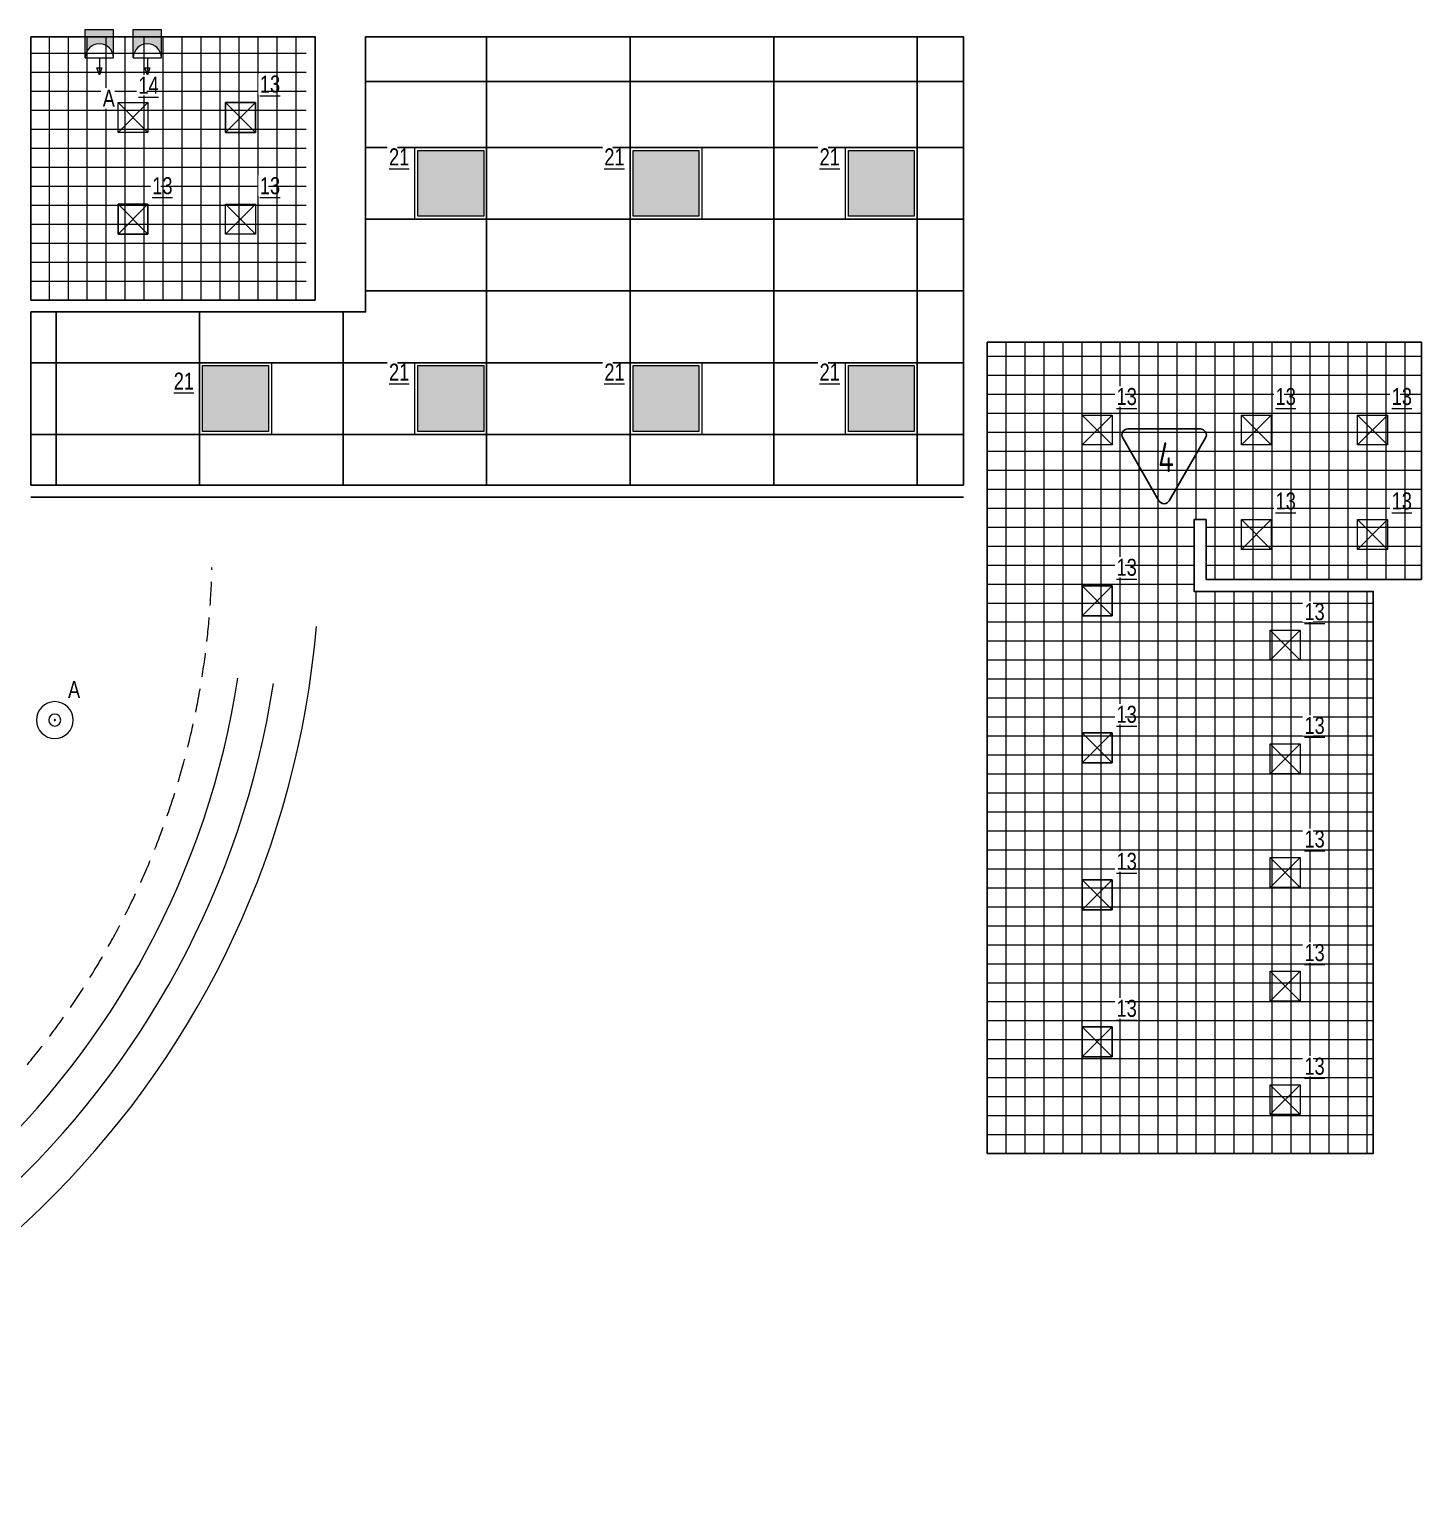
# Model space of a CAD drawing. Header units: millimetres. Extents: x -547274 to 397870, y -45599 to 141350.
# Drawn here: x -172077 to -160439, y 58696 to 71055 of the extents above; entities that cross this region are included whole.
import ezdxf

# ---------------------------------------------------------------- set-up
doc = ezdxf.new("R2010")
doc.units = ezdxf.units.MM
doc.linetypes.add('ADSK_Штриховая_ш2 п1', pattern=[3, 2, -1])
for name, color, linetype, lineweight in [('_ЭОМ_ОБЩ_Освещение_текст тип светильника', 172, 'Continuous', 50), ('_ЭОМ_светильник А', 1, 'Continuous', 35), ('_ЭОМ_светильник Р', 4, 'Continuous', 35), ('АР_Потолки_Штриховка', 252, 'Continuous', 0), ('АР_тонкая линия', 250, 'Continuous', 0)]:
    doc.layers.add(name, color=color, linetype=linetype, lineweight=lineweight)
doc.layers.add('X-ref Light Emergency', color=249, linetype='Continuous')
doc.layers.add('Штриховка в сечении', color=7, linetype='Continuous')
doc.layers.add('АР_Потолок_Грильято_белый_50х50', color=7, linetype='Continuous', lineweight=5, true_color=0x8e00bd)
doc.styles.add('ISOCPEUR', font='isocpeur.ttf', dxfattribs={"height": 800})
doc.styles.add('ГОСТ', font='cad.shx', dxfattribs={"width": 0.8})

# ---------------------------------------------------------------- blocks, each defined once
blk = doc.blocks.new('A$C475c1744')
at = {"layer": 'АР_тонкая линия', "linetype": 'ADSK_Штриховая_ш2 п1', "ltscale": 100}
blk.add_arc((120, 66), 6789, 181.3186, 358.6814, dxfattribs=at)
at = {"layer": 'АР_тонкая линия', "ltscale": 100}
for radius, start, end in [(7688, 196.2631, 355.1393), (7388, 196.9475, 351.2199), (7088, 197.6907, 351.2215)]:
    blk.add_arc((120, 68), radius, start, end, dxfattribs=at)
blk = doc.blocks.new('40 НА 40 ГРИЛЬЯТО ДЛЯ 50')
at = {"color": 0, "linetype": 'ByBlock', "lineweight": -2, "ltscale": 100}
for points in [[(125, -125), (-125, -125), (-125, 125), (125, 125), (125, -125)], [(125, 125), (-125, -125)], [(-125, 125), (125, -125)]]:
    blk.add_lwpolyline(points, dxfattribs=at)
blk = doc.blocks.new('RVE-SLIM-PRIME-595')
at = {"layer": 'Штриховка в сечении', "lineweight": 9, "ltscale": 1000, "true_color": 0xf8f6b0, "transparency": 33554636}
h = blk.add_hatch(color=51, dxfattribs=at)
h.dxf.hatch_style = 1
h.paths.add_polyline_path([(275, 275), (-275, 275), (-275, -275), (275, -275)])
at = {"color": 0, "linetype": 'ByBlock', "lineweight": -2, "ltscale": 40}
for points in [[(300, -300), (-300, -300), (-300, 300), (300, 300)], [(275, -275), (-275, -275), (-275, 275), (275, 275)]]:
    blk.add_lwpolyline(points, close=True, dxfattribs=at)
blk = doc.blocks.new('ДДП-01')
at = {"linetype": 'ByBlock', "lineweight": -2, "ltscale": 50}
h = blk.add_hatch(color=0, dxfattribs=at)
h.dxf.hatch_style = 1
h.paths.add_polyline_path([(0, -118), (236, -118, -0.981228), (236, 118), (0, 118)])
h.paths.add_polyline_path([(380, 0), (321, 20), (321, 0)])
h.paths.add_polyline_path([(380, 0), (321, 0), (321, -20)])
at = {"color": 0, "linetype": 'ByBlock', "lineweight": -2, "ltscale": 50}
for points in [[(0, -118), (0, 118)], [(236, 118), (0, 118)], [(236, -118), (236, 118)], [(236, 0), (380, 0)], [(321, -20), (321, 20)], [(321, 20), (380, 0), (321, -20)], [(236, -118), (0, -118)]]:
    blk.add_lwpolyline(points, dxfattribs=at)
blk.add_arc((238, 0), 118, 91.0857, 268.9143, dxfattribs=at)
blk = doc.blocks.new('Подвесной Светильник 22_3')
at = {"color": 0, "linetype": 'ByBlock', "lineweight": -2}
for radius in [154, 50, 50, 5]:
    blk.add_circle((0, 0), radius, dxfattribs=at)

msp = doc.modelspace()

# ---------------------------------------------------------------- hatches: boundary and pattern name
at = {"layer": 'АР_Потолки_Штриховка', "ltscale": 100, "true_color": 0xf8f6b0}
h = msp.add_hatch(color=51, dxfattribs=at)
h.dxf.hatch_style = 1
h.paths.add_polyline_path([(-168829.7, 69494.5), (-168279.7, 69494.5), (-168279.7, 70044.5), (-168829.7, 70044.5)])
h = msp.add_hatch(color=51, dxfattribs=at)
h.dxf.hatch_style = 1
h.paths.add_polyline_path([(-167029.7, 69494.5), (-166479.7, 69494.5), (-166479.7, 70044.5), (-167029.7, 70044.5)])
h = msp.add_hatch(color=51, dxfattribs=at)
h.dxf.hatch_style = 1
h.paths.add_polyline_path([(-165229.7, 69494.5), (-164679.7, 69494.5), (-164679.7, 70044.5), (-165229.7, 70044.5)])
h = msp.add_hatch(color=51, dxfattribs=at)
h.dxf.hatch_style = 1
h.paths.add_polyline_path([(-170629.7, 67694.5), (-170079.7, 67694.5), (-170079.7, 68244.5), (-170629.7, 68244.5)])
h = msp.add_hatch(color=51, dxfattribs=at)
h.dxf.hatch_style = 1
h.paths.add_polyline_path([(-168829.7, 67694.5), (-168279.7, 67694.5), (-168279.7, 68244.5), (-168829.7, 68244.5)])
h = msp.add_hatch(color=51, dxfattribs=at)
h.dxf.hatch_style = 1
h.paths.add_polyline_path([(-167029.7, 67694.5), (-166479.7, 67694.5), (-166479.7, 68244.5), (-167029.7, 68244.5)])
h = msp.add_hatch(color=51, dxfattribs=at)
h.dxf.hatch_style = 1
h.paths.add_polyline_path([(-165229.7, 67694.5), (-164679.7, 67694.5), (-164679.7, 68244.5), (-165229.7, 68244.5)])
at = {"layer": 'АР_Потолок_Грильято_белый_50х50', "transparency": 33554559}
h = msp.add_hatch(dxfattribs=at)
h.set_pattern_fill('ANSI37', color=256, scale=50, angle=45)
h.set_pattern_definition([(90, (-169688.82, 68793.3), (-158.75, 0), []), (180, (-169688.82, 68793.3), (0, -158.75), [])])
h.paths.add_polyline_path([(-172065.5, 70995.7), (-169763.8, 70995.7), (-169763.8, 68793.3), (-172065.5, 68793.3)])
h = msp.add_hatch(dxfattribs=at)
h.set_pattern_fill('ANSI37', color=256, scale=50, angle=45)
h.set_pattern_definition([(90, (-164068.85, 61655.68), (-158.75, 0), []), (180, (-164068.85, 61655.68), (0, -158.75), [])])
h.paths.add_polyline_path([(-164068.9, 68441.9), (-160438.9, 68441.9), (-160438.9, 66456.9), (-162239.9, 66456.9), (-162239.9, 66956.9), (-162339.9, 66956.9), (-162339.9, 66356.9), (-160841.1, 66356.9), (-160841.1, 61655.7), (-164068.9, 61655.7)])

# ---------------------------------------------------------------- linework, layer by layer
for points in [[(-172065.5, 70995.7), (-169688.8, 70995.7), (-169688.8, 68793.3), (-172065.5, 68793.3)], [(-164068.9, 68441.9), (-160438.9, 68441.9), (-160438.9, 66456.9), (-162239.9, 66456.9), (-162239.9, 66956.9), (-162339.9, 66956.9), (-162339.9, 66356.9), (-160841.1, 66356.9), (-160841.1, 61655.7), (-164068.9, 61655.7)]]:
    msp.add_lwpolyline(points, close=True)
for points in [[(-172065.4, 67245.7), (-172065.4, 68693.3), (-169267.7, 68693.3), (-169267.7, 70995.7), (-164268.9, 70995.7), (-164268.9, 67245.7), (-172065.4, 67245.7)], [(-168254.7, 70995.7), (-168254.7, 67245.7)], [(-167054.7, 70995.7), (-167054.7, 67245.7)], [(-165854.7, 70995.7), (-165854.7, 67245.7)], [(-164654.7, 70995.7), (-164654.7, 67245.7)], [(-164268.9, 70620.7), (-169267.7, 70620.7)], [(-164268.9, 70069.5), (-169267.7, 70069.5)], [(-164268.9, 69469.5), (-169267.7, 69469.5)], [(-164268.9, 68869.5), (-169267.7, 68869.5)], [(-171854.7, 68693.3), (-171854.7, 67245.7)], [(-170654.7, 68693.3), (-170654.7, 67245.7)], [(-169454.8, 68693.3), (-169454.7, 67245.7)], [(-164268.9, 68269.5), (-172065.5, 68269.5)], [(-164268.9, 67669.5), (-172065.5, 67669.4)], [(-172065.4, 67245.7), (-164268.9, 67245.7)], [(-172065.4, 67145.7), (-164268.9, 67145.7)]]:
    msp.add_lwpolyline(points)
msp.add_lwpolyline([(-162893.6, 67715.3), (-162287.3, 67715.3, -0.5773495), (-162244, 67640.3), (-162547.1, 67115.3, -0.5773541), (-162633.7, 67115.3), (-162936.9, 67640.3, -0.5773491), (-162893.6, 67715.3, -0.0000017)], format="xyb")
at = {"layer": 'АР_Потолки_Штриховка', "color": 18, "ltscale": 100, "true_color": 0x000000}
for points in [[(-168254.7, 69469.5), (-168854.7, 69469.5), (-168854.7, 70069.5), (-168254.7, 70069.5)], [(-168279.7, 69494.5), (-168829.7, 69494.5), (-168829.7, 70044.5), (-168279.7, 70044.5)], [(-166454.7, 69469.5), (-167054.7, 69469.5), (-167054.7, 70069.5), (-166454.7, 70069.5)], [(-166479.7, 69494.5), (-167029.7, 69494.5), (-167029.7, 70044.5), (-166479.7, 70044.5)], [(-164654.7, 69469.5), (-165254.7, 69469.5), (-165254.7, 70069.5), (-164654.7, 70069.5)], [(-164679.7, 69494.5), (-165229.7, 69494.5), (-165229.7, 70044.5), (-164679.7, 70044.5)], [(-170054.7, 67669.5), (-170654.7, 67669.5), (-170654.7, 68269.5), (-170054.7, 68269.5)], [(-170079.7, 67694.5), (-170629.7, 67694.5), (-170629.7, 68244.5), (-170079.7, 68244.5)], [(-168254.7, 67669.5), (-168854.7, 67669.5), (-168854.7, 68269.5), (-168254.7, 68269.5)], [(-168279.7, 67694.5), (-168829.7, 67694.5), (-168829.7, 68244.5), (-168279.7, 68244.5)], [(-166454.7, 67669.5), (-167054.7, 67669.5), (-167054.7, 68269.5), (-166454.7, 68269.5)], [(-166479.7, 67694.5), (-167029.7, 67694.5), (-167029.7, 68244.5), (-166479.7, 68244.5)], [(-164654.7, 67669.5), (-165254.7, 67669.5), (-165254.7, 68269.5), (-164654.7, 68269.5)], [(-164679.7, 67694.5), (-165229.7, 67694.5), (-165229.7, 68244.5), (-164679.7, 68244.5)]]:
    msp.add_lwpolyline(points, close=True, dxfattribs=at)
at = {"layer": 'АР_Потолки_Штриховка', "color": 18, "lineweight": 18, "ltscale": 100, "true_color": 0x000000}
for points in [[(-168254.7, 69469.5), (-168854.7, 69469.5), (-168854.7, 70069.5), (-168254.7, 70069.5)], [(-168279.7, 69494.5), (-168829.7, 69494.5), (-168829.7, 70044.5), (-168279.7, 70044.5)], [(-166454.7, 69469.5), (-167054.7, 69469.5), (-167054.7, 70069.5), (-166454.7, 70069.5)], [(-166479.7, 69494.5), (-167029.7, 69494.5), (-167029.7, 70044.5), (-166479.7, 70044.5)], [(-164654.7, 69469.5), (-165254.7, 69469.5), (-165254.7, 70069.5), (-164654.7, 70069.5)], [(-164679.7, 69494.5), (-165229.7, 69494.5), (-165229.7, 70044.5), (-164679.7, 70044.5)], [(-170054.7, 67669.5), (-170654.7, 67669.5), (-170654.7, 68269.5), (-170054.7, 68269.5)], [(-170079.7, 67694.5), (-170629.7, 67694.5), (-170629.7, 68244.5), (-170079.7, 68244.5)], [(-168254.7, 67669.5), (-168854.7, 67669.5), (-168854.7, 68269.5), (-168254.7, 68269.5)], [(-168279.7, 67694.5), (-168829.7, 67694.5), (-168829.7, 68244.5), (-168279.7, 68244.5)], [(-166454.7, 67669.5), (-167054.7, 67669.5), (-167054.7, 68269.5), (-166454.7, 68269.5)], [(-166479.7, 67694.5), (-167029.7, 67694.5), (-167029.7, 68244.5), (-166479.7, 68244.5)], [(-164654.7, 67669.5), (-165254.7, 67669.5), (-165254.7, 68269.5), (-164654.7, 68269.5)], [(-164679.7, 67694.5), (-165229.7, 67694.5), (-165229.7, 68244.5), (-164679.7, 68244.5)]]:
    msp.add_lwpolyline(points, close=True, dxfattribs=at)

# ---------------------------------------------------------------- block references
at = {"layer": '_ЭОМ_светильник А', "color": 18, "lineweight": 18, "ltscale": 100, "true_color": 0x000000}
msp.add_blockref('40 НА 40 ГРИЛЬЯТО ДЛЯ 50', (-171212.1, 70319.5), dxfattribs=at)
at = {"layer": '_ЭОМ_светильник А', "color": 18, "lineweight": 18, "ltscale": 100, "true_color": 0x000000, "xscale": -1, "zscale": 1000, "rotation": 180}
msp.add_blockref('Подвесной Светильник 22_3', (-171865.5, 65280.7), dxfattribs=at)
at = {"layer": '_ЭОМ_светильник Р', "color": 18, "lineweight": 18, "ltscale": 100, "true_color": 0x000000, "rotation": 270}
msp.add_blockref('ДДП-01', (-171492.8, 71055.3), dxfattribs=at)
at = {"layer": '_ЭОМ_светильник Р', "color": 18, "lineweight": 18, "ltscale": 100, "true_color": 0x000000}
for name, p in [('40 НА 40 ГРИЛЬЯТО ДЛЯ 50', (-170312.1, 70319.5)), ('RVE-SLIM-PRIME-595', (-168554.7, 69769.5)), ('RVE-SLIM-PRIME-595', (-166754.7, 69769.5)), ('RVE-SLIM-PRIME-595', (-164954.7, 69769.5)), ('40 НА 40 ГРИЛЬЯТО ДЛЯ 50', (-171212.1, 69469.5)), ('40 НА 40 ГРИЛЬЯТО ДЛЯ 50', (-170312.1, 69469.5)), ('RVE-SLIM-PRIME-595', (-170354.7, 67969.5)), ('RVE-SLIM-PRIME-595', (-168554.7, 67969.5)), ('RVE-SLIM-PRIME-595', (-166754.7, 67969.5)), ('RVE-SLIM-PRIME-595', (-164954.7, 67969.5)), ('40 НА 40 ГРИЛЬЯТО ДЛЯ 50', (-163149.4, 67706.4)), ('40 НА 40 ГРИЛЬЯТО ДЛЯ 50', (-161819.7, 67706.4)), ('40 НА 40 ГРИЛЬЯТО ДЛЯ 50', (-160848.7, 67706.4)), ('40 НА 40 ГРИЛЬЯТО ДЛЯ 50', (-161819.7, 66832.7)), ('40 НА 40 ГРИЛЬЯТО ДЛЯ 50', (-160848.7, 66832.7)), ('40 НА 40 ГРИЛЬЯТО ДЛЯ 50', (-163149.4, 66278.4)), ('40 НА 40 ГРИЛЬЯТО ДЛЯ 50', (-161578.3, 65906.9)), ('40 НА 40 ГРИЛЬЯТО ДЛЯ 50', (-163149.4, 65048.8)), ('40 НА 40 ГРИЛЬЯТО ДЛЯ 50', (-161578.3, 64955.7)), ('40 НА 40 ГРИЛЬЯТО ДЛЯ 50', (-161578.3, 64005.7)), ('40 НА 40 ГРИЛЬЯТО ДЛЯ 50', (-163149.4, 63819.3)), ('40 НА 40 ГРИЛЬЯТО ДЛЯ 50', (-161578.3, 63055.7)), ('40 НА 40 ГРИЛЬЯТО ДЛЯ 50', (-163149.4, 62589.7)), ('40 НА 40 ГРИЛЬЯТО ДЛЯ 50', (-161578.3, 62105.7))]:
    msp.add_blockref(name, p, dxfattribs=at)
at = {"layer": 'X-ref Light Emergency', "color": 18, "linetype": 'ByBlock', "lineweight": 18, "ltscale": 40, "true_color": 0x000000}
msp.add_blockref('40 НА 40 ГРИЛЬЯТО ДЛЯ 50', (-171212.1, 70319.5), dxfattribs=at)
at = {"layer": 'X-ref Light Emergency', "color": 18, "linetype": 'ByBlock', "lineweight": 18, "ltscale": 40, "true_color": 0x000000, "xscale": -1}
msp.add_blockref('40 НА 40 ГРИЛЬЯТО ДЛЯ 50', (-170312.1, 70319.5), dxfattribs=at)
at = {"layer": 'X-ref Light Emergency', "color": 18, "linetype": 'ByBlock', "lineweight": 18, "ltscale": 40, "true_color": 0x000000, "xscale": -1, "rotation": 180}
for p in [(-171212.1, 69469.5), (-163149.4, 66278.4), (-163149.4, 65048.8), (-163149.4, 63819.3), (-163149.4, 62589.7)]:
    msp.add_blockref('40 НА 40 ГРИЛЬЯТО ДЛЯ 50', p, dxfattribs=at)
at = {"layer": 'X-ref Light Emergency', "color": 18, "linetype": 'ByBlock', "lineweight": 18, "ltscale": 40, "true_color": 0x000000, "rotation": 180}
msp.add_blockref('40 НА 40 ГРИЛЬЯТО ДЛЯ 50', (-170312.1, 69469.5), dxfattribs=at)

# ---------------------------------------------------------------- texts
at = {"insert": (-162639.9, 67603.2), "char_height": 250, "width": 294.334, "attachment_point": 1, "style": 'ISOCPEUR'}
msp.add_mtext('{\\W0.7;4}', dxfattribs=at)

# ---------------------------------------------------------------- next in the draw order: texts
at = {"layer": '_ЭОМ_ОБЩ_Освещение_текст тип светильника', "color": 18, "lineweight": 18, "ltscale": 40, "true_color": 0x000000, "char_height": 142.19, "width": 55.872, "attachment_point": 1, "style": 'ГОСТ', "bg_fill": 3, "box_fill_scale": 1.1, "bg_fill_color": 256, "bg_fill_transparency": 0}
for s, insert in [('{\\L14}', (-171166.6, 70660.3)), ('{\\L13}', (-170150.7, 70670.8)), ('{\\L21}', (-169071.1, 70061.9)), ('{\\L21}', (-167271.1, 70061.9)), ('{\\L21}', (-165471.1, 70061.9)), ('{\\L13}', (-171050.7, 69820.8)), ('{\\L13}', (-170150.7, 69820.8)), ('{\\L21}', (-169071.1, 68261.9)), ('{\\L21}', (-167271.1, 68261.9)), ('{\\L21}', (-165471.1, 68261.9)), ('{\\L21}', (-170871.1, 68186.9)), ('{\\L13}', (-162987.9, 68057.7)), ('{\\L13}', (-161658.3, 68057.7)), ('{\\L13}', (-160687.2, 68057.7)), ('{\\L13}', (-161658.3, 67184)), ('{\\L13}', (-160687.2, 67184)), ('{\\L13}', (-162987.9, 66629.7)), ('{\\L13}', (-161416.9, 66258.3)), ('{\\L13}', (-162987.9, 65400.1)), ('{\\L13}', (-161416.9, 65307)), ('{\\L13}', (-161416.9, 64357)), ('{\\L13}', (-162987.9, 64170.6)), ('{\\L13}', (-161416.9, 63407)), ('{\\L13}', (-162987.9, 62941.1)), ('{\\L13}', (-161416.9, 62457))]:
    msp.add_mtext(s, dxfattribs=dict(at, insert=insert))
at = {"layer": '_ЭОМ_светильник А', "color": 18, "lineweight": 18, "ltscale": 100, "true_color": 0x000000, "char_height": 142.2, "attachment_point": 1, "style": 'ГОСТ', "bg_fill": 3, "box_fill_scale": 1.1, "bg_fill_color": 256, "bg_fill_transparency": 0}
for insert, width in [((-171464.7, 70551.3), 86.044), ((-171755.1, 65606.6), 93.251)]:
    msp.add_mtext('А', dxfattribs=dict(at, insert=insert, width=width))

# ---------------------------------------------------------------- next in the draw order: block references
at = {"color": 18, "lineweight": 30, "true_color": 0x000000}
msp.add_blockref('A$C475c1744', (-177458.9, 66645.7), dxfattribs=at)
at = {"layer": '_ЭОМ_светильник Р', "color": 18, "lineweight": 18, "ltscale": 100, "true_color": 0x000000, "rotation": 270}
msp.add_blockref('ДДП-01', (-171091.9, 71055.3), dxfattribs=at)

doc.saveas('drawing.dxf')
